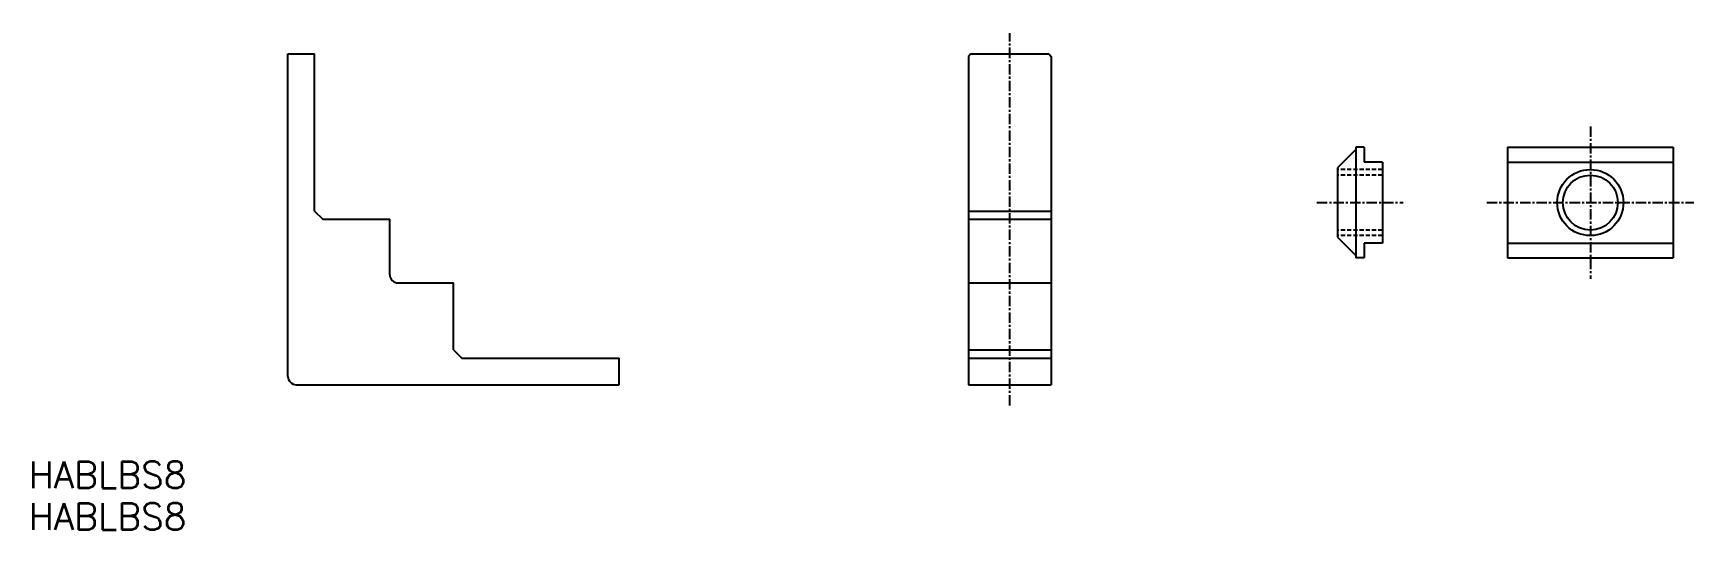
# Model space of a CAD drawing. Extents: x -31 to 170, y -18 to 42.
import ezdxf

# ---------------------------------------------------------------- set-up
doc = ezdxf.new("R2010")
doc.units = 0
doc.linetypes.add('CENTER', pattern=[2, 1.25, -0.25, 0.25, -0.25])
doc.linetypes.add('DASHED', pattern=[0.75, 0.5, -0.25])
doc.layers.get('0').update_dxf_attribs({"linetype": 'CONTINUOUS'})
doc.layers.add('CENTER', color=1, linetype='CENTER')
doc.styles.get("Standard").update_dxf_attribs({"font": 'txt.shx', "bigfont": 'bigfont.shx'})

msp = doc.modelspace()

# ---------------------------------------------------------------- linework, layer by layer
at = {"color": 7, "linetype": 'CONTINUOUS'}
for p, q in [((0, 1), (0, 40)), ((0, 40), (3.2, 40)), ((3.2, 21), (3.2, 40)), ((82.51, 40), (82.21, 39.7)), ((82.21, 39.7), (82.21, 0)), ((82.51, 40), (91.91, 40)), ((91.91, 40), (92.21, 39.7)), ((92.21, 39.7), (92.21, 0)), ((129.01, 28.42), (126.81, 26.22)), ((130.01, 28.72), (129.01, 28.72)), ((129.01, 28.72), (129.01, 15.32)), ((130.01, 28.72), (130.01, 26.92)), ((147.34, 28.72), (147.34, 15.32)), ((147.34, 28.72), (167.34, 28.72)), ((167.34, 28.72), (167.34, 15.32)), ((126.81, 26.22), (126.81, 17.82)), ((132.21, 26.92), (130.01, 26.92)), ((132.21, 26.92), (132.21, 17.12)), ((147.34, 26.92), (167.34, 26.92)), ((3.2, 21), (4.2, 20)), ((82.21, 21), (92.21, 21)), ((4.2, 20), (12.3, 20)), ((12.3, 13.3), (12.3, 20)), ((82.21, 20), (92.21, 20)), ((126.81, 17.82), (129.01, 15.62)), ((130.01, 17.12), (130.01, 15.32)), ((132.21, 17.12), (130.01, 17.12)), ((147.34, 17.12), (167.34, 17.12)), ((130.01, 15.32), (129.01, 15.32)), ((147.34, 15.32), (167.34, 15.32)), ((13.3, 12.3), (20, 12.3)), ((20, 4.2), (20, 12.3)), ((82.21, 12.3), (92.21, 12.3)), ((20, 4.2), (21, 3.2)), ((82.21, 4.2), (92.21, 4.2)), ((21, 3.2), (40, 3.2)), ((40, 0), (40, 3.2)), ((82.21, 3.2), (92.21, 3.2)), ((1, 0), (40, 0)), ((82.21, 0), (92.21, 0))]:
    msp.add_line(p, q, dxfattribs=at)
at = {"color": 3, "linetype": 'DASHED'}
for p, q in [((132.21, 26.02), (126.81, 26.02)), ((132.21, 25.35), (126.81, 25.35)), ((132.21, 18.7), (126.81, 18.7)), ((132.21, 18.02), (126.81, 18.02))]:
    msp.add_line(p, q, dxfattribs=at)
at = {"color": 3, "linetype": 'CONTINUOUS'}
msp.add_circle((157.34, 22.02), 4, dxfattribs=at)
at = {"color": 7, "linetype": 'CONTINUOUS'}
msp.add_circle((157.34, 22.02), 3.32, dxfattribs=at)
for centre in [(13.3, 13.3), (1, 1)]:
    msp.add_arc(centre, 1, 180, 270, dxfattribs=at)
at = {"layer": 'CENTER', "color": 1, "linetype": 'CENTER'}
for p, q in [((87.21, -2.5), (87.21, 42.5)), ((157.34, 31.22), (157.34, 12.82)), ((124.31, 22.02), (134.71, 22.02)), ((144.84, 22.02), (169.84, 22.02))]:
    msp.add_line(p, q, dxfattribs=at)

# ---------------------------------------------------------------- texts
at = {"color": 7, "linetype": 'CONTINUOUS'}
for p in [(-31.33, -12.5), (-31.33, -17.54)]:
    msp.add_text('HABLBS8', height=3.2, dxfattribs=at).set_placement(p)

doc.saveas('drawing.dxf')
